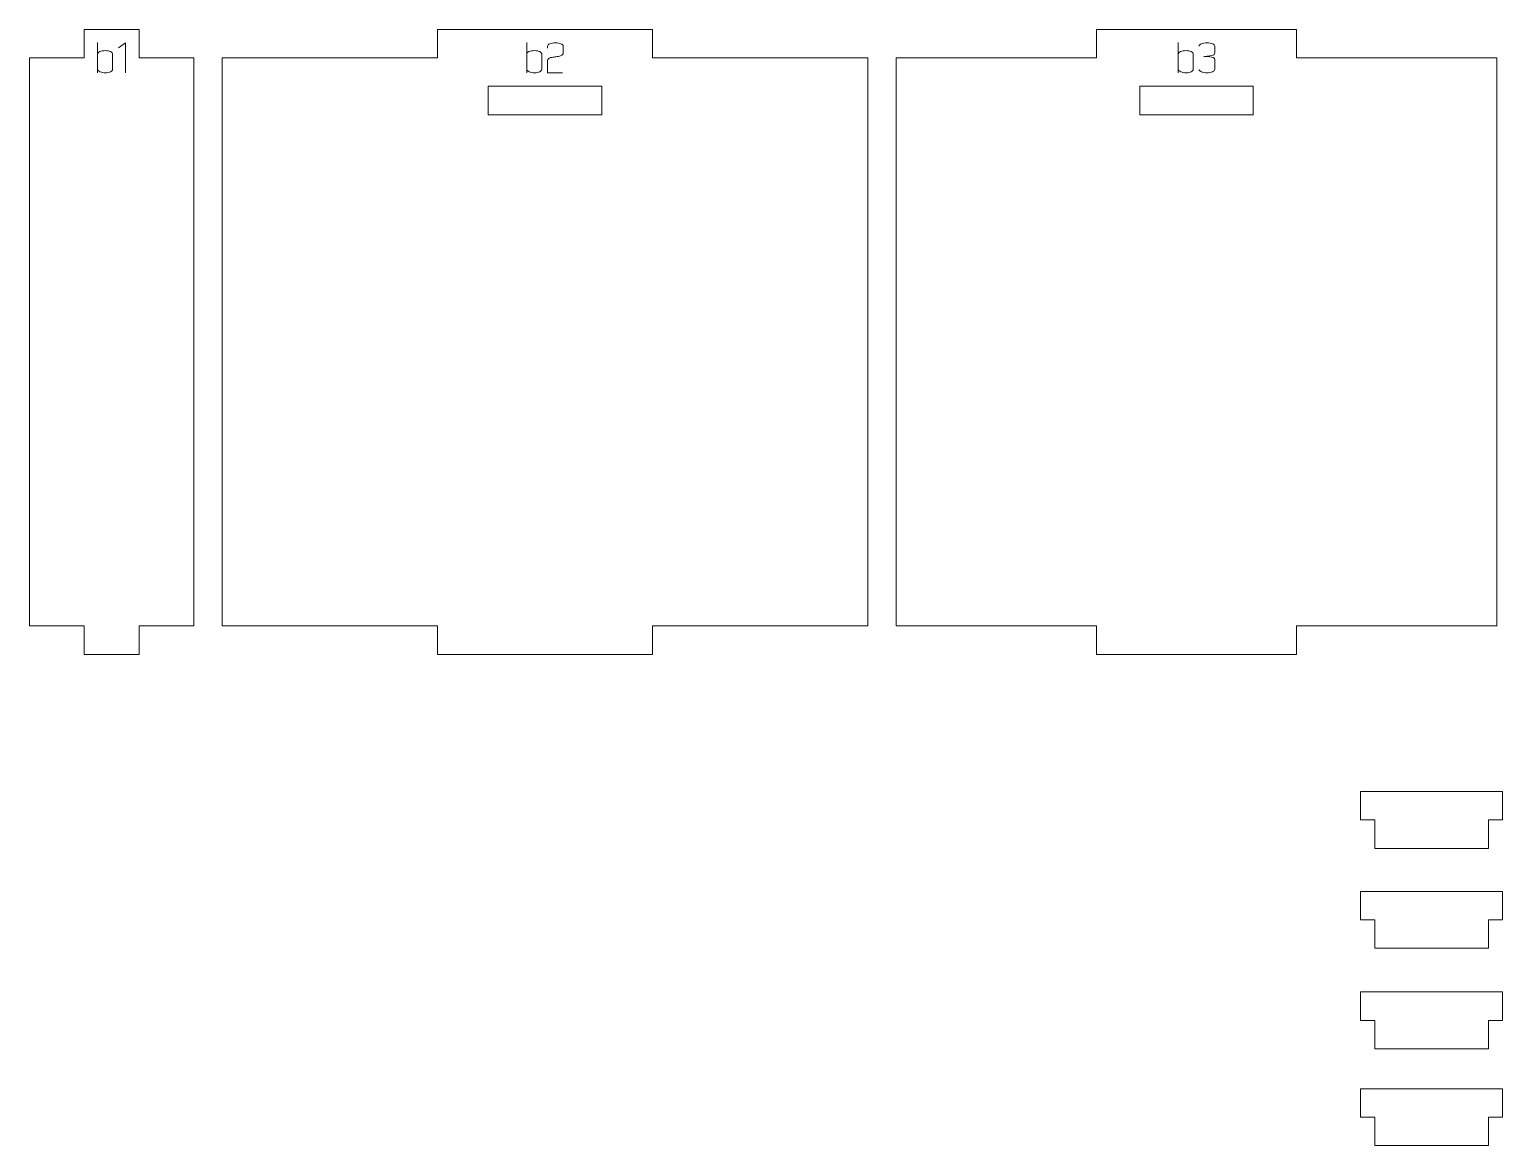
# Model space of a CAD drawing. Header units: centimetres. Extents: x -250 to 250, y -508 to 508.
# Drawn here: x -249.99 to -234.42, y 235.57 to 247.36 of the extents above; entities that cross this region are included whole.
import ezdxf

# ---------------------------------------------------------------- set-up
doc = ezdxf.new("R2010")
doc.units = ezdxf.units.CM
doc.header["$MEASUREMENT"] = 0
doc.layers.add('Capa 1', color=7, linetype='Continuous')

msp = doc.modelspace()

# ---------------------------------------------------------------- linework, layer by layer
at = {"layer": 'Capa 1', "color": 240, "lineweight": 9}
for points, knots in [([(-249.98503, 247.05931), (-249.98503, 247.05931), (-249.98503, 241.05931), (-249.98503, 241.05931), (-249.98503, 241.05931), (-249.40637, 241.05931), (-249.40637, 241.05931), (-249.40637, 241.05931), (-249.40637, 240.75931), (-249.40637, 240.75931), (-249.40637, 240.75931), (-248.82772, 240.75931), (-248.82772, 240.75931), (-248.82772, 240.75931), (-248.82772, 241.05931), (-248.82772, 241.05931), (-248.82772, 241.05931), (-248.24906, 241.05931), (-248.24906, 241.05931), (-248.24906, 241.05931), (-248.24906, 247.05931), (-248.24906, 247.05931), (-248.24906, 247.05931), (-248.82772, 247.05931), (-248.82772, 247.05931), (-248.82772, 247.05931), (-248.82772, 247.35931), (-248.82772, 247.35931), (-248.82772, 247.35931), (-249.40637, 247.35931), (-249.40637, 247.35931), (-249.40637, 247.35931), (-249.40637, 247.05931), (-249.40637, 247.05931), (-249.40637, 247.05931), (-249.98503, 247.05931), (-249.98503, 247.05931)], [0, 0, 0, 0, 0.08333333, 0.08333333, 0.08333333, 0.16666667, 0.16666667, 0.16666667, 0.25, 0.25, 0.25, 0.33333333, 0.33333333, 0.33333333, 0.41666667, 0.41666667, 0.41666667, 0.5, 0.5, 0.5, 0.58333333, 0.58333333, 0.58333333, 0.66666667, 0.66666667, 0.66666667, 0.75, 0.75, 0.75, 0.83333333, 0.83333333, 0.83333333, 0.91666667, 0.91666667, 0.91666667, 1, 1, 1, 1]), ([(-247.94906, 247.05931), (-247.94906, 247.05931), (-247.94906, 241.05931), (-247.94906, 241.05931), (-247.94906, 241.05931), (-245.67549, 241.05931), (-245.67549, 241.05931), (-245.67549, 241.05931), (-245.67549, 240.75931), (-245.67549, 240.75931), (-245.67549, 240.75931), (-243.40192, 240.75931), (-243.40192, 240.75931), (-243.40192, 240.75931), (-243.40192, 241.05931), (-243.40192, 241.05931), (-243.40192, 241.05931), (-241.12835, 241.05931), (-241.12835, 241.05931), (-241.12835, 241.05931), (-241.12835, 247.05931), (-241.12835, 247.05931), (-241.12835, 247.05931), (-243.40192, 247.05931), (-243.40192, 247.05931), (-243.40192, 247.05931), (-243.40192, 247.35931), (-243.40192, 247.35931), (-243.40192, 247.35931), (-245.67549, 247.35931), (-245.67549, 247.35931), (-245.67549, 247.35931), (-245.67549, 247.05931), (-245.67549, 247.05931), (-245.67549, 247.05931), (-247.94906, 247.05931), (-247.94906, 247.05931)], [0, 0, 0, 0, 0.08333333, 0.08333333, 0.08333333, 0.16666667, 0.16666667, 0.16666667, 0.25, 0.25, 0.25, 0.33333333, 0.33333333, 0.33333333, 0.41666667, 0.41666667, 0.41666667, 0.5, 0.5, 0.5, 0.58333333, 0.58333333, 0.58333333, 0.66666667, 0.66666667, 0.66666667, 0.75, 0.75, 0.75, 0.83333333, 0.83333333, 0.83333333, 0.91666667, 0.91666667, 0.91666667, 1, 1, 1, 1]), ([(-240.82835, 247.05931), (-240.82835, 247.05931), (-240.82835, 241.05931), (-240.82835, 241.05931), (-240.82835, 241.05931), (-238.71309, 241.05931), (-238.71309, 241.05931), (-238.71309, 241.05931), (-238.71309, 240.75931), (-238.71309, 240.75931), (-238.71309, 240.75931), (-236.59782, 240.75931), (-236.59782, 240.75931), (-236.59782, 240.75931), (-236.59782, 241.05931), (-236.59782, 241.05931), (-236.59782, 241.05931), (-234.48255, 241.05931), (-234.48255, 241.05931), (-234.48255, 241.05931), (-234.48255, 247.05931), (-234.48255, 247.05931), (-234.48255, 247.05931), (-236.59782, 247.05931), (-236.59782, 247.05931), (-236.59782, 247.05931), (-236.59782, 247.35931), (-236.59782, 247.35931), (-236.59782, 247.35931), (-238.71309, 247.35931), (-238.71309, 247.35931), (-238.71309, 247.35931), (-238.71309, 247.05931), (-238.71309, 247.05931), (-238.71309, 247.05931), (-240.82835, 247.05931), (-240.82835, 247.05931)], [0, 0, 0, 0, 0.08333333, 0.08333333, 0.08333333, 0.16666667, 0.16666667, 0.16666667, 0.25, 0.25, 0.25, 0.33333333, 0.33333333, 0.33333333, 0.41666667, 0.41666667, 0.41666667, 0.5, 0.5, 0.5, 0.58333333, 0.58333333, 0.58333333, 0.66666667, 0.66666667, 0.66666667, 0.75, 0.75, 0.75, 0.83333333, 0.83333333, 0.83333333, 0.91666667, 0.91666667, 0.91666667, 1, 1, 1, 1]), ([(-245.1387, 246.75914), (-245.1387, 246.75914), (-243.9387, 246.75914), (-243.9387, 246.75914), (-243.9387, 246.75914), (-243.9387, 246.45914), (-243.9387, 246.45914), (-243.9387, 246.45914), (-245.1387, 246.45914), (-245.1387, 246.45914), (-245.1387, 246.45914), (-245.1387, 246.75914), (-245.1387, 246.75914)], [0, 0, 0, 0, 0.25, 0.25, 0.25, 0.5, 0.5, 0.5, 0.75, 0.75, 0.75, 1, 1, 1, 1]), ([(-238.25545, 246.75914), (-238.25545, 246.75914), (-237.05545, 246.75914), (-237.05545, 246.75914), (-237.05545, 246.75914), (-237.05545, 246.45914), (-237.05545, 246.45914), (-237.05545, 246.45914), (-238.25545, 246.45914), (-238.25545, 246.45914), (-238.25545, 246.45914), (-238.25545, 246.75914), (-238.25545, 246.75914)], [0, 0, 0, 0, 0.25, 0.25, 0.25, 0.5, 0.5, 0.5, 0.75, 0.75, 0.75, 1, 1, 1, 1]), ([(-234.57245, 239.0105), (-234.57245, 239.0105), (-234.57245, 238.7105), (-234.57245, 238.7105), (-234.57245, 238.7105), (-235.77245, 238.7105), (-235.77245, 238.7105), (-235.77245, 238.7105), (-235.77245, 239.0105), (-235.77245, 239.0105), (-235.77245, 239.0105), (-235.92245, 239.0105), (-235.92245, 239.0105), (-235.92245, 239.0105), (-235.92245, 239.3105), (-235.92245, 239.3105), (-235.92245, 239.3105), (-234.42245, 239.3105), (-234.42245, 239.3105), (-234.42245, 239.3105), (-234.42245, 239.0105), (-234.42245, 239.0105), (-234.42245, 239.0105), (-234.57245, 239.0105), (-234.57245, 239.0105)], [0, 0, 0, 0, 0.125, 0.125, 0.125, 0.25, 0.25, 0.25, 0.375, 0.375, 0.375, 0.5, 0.5, 0.5, 0.625, 0.625, 0.625, 0.75, 0.75, 0.75, 0.875, 0.875, 0.875, 1, 1, 1, 1]), ([(-234.57245, 237.9547), (-234.57245, 237.9547), (-234.57245, 237.6547), (-234.57245, 237.6547), (-234.57245, 237.6547), (-235.77245, 237.6547), (-235.77245, 237.6547), (-235.77245, 237.6547), (-235.77245, 237.9547), (-235.77245, 237.9547), (-235.77245, 237.9547), (-235.92245, 237.9547), (-235.92245, 237.9547), (-235.92245, 237.9547), (-235.92245, 238.2547), (-235.92245, 238.2547), (-235.92245, 238.2547), (-234.42245, 238.2547), (-234.42245, 238.2547), (-234.42245, 238.2547), (-234.42245, 237.9547), (-234.42245, 237.9547), (-234.42245, 237.9547), (-234.57245, 237.9547), (-234.57245, 237.9547)], [0, 0, 0, 0, 0.125, 0.125, 0.125, 0.25, 0.25, 0.25, 0.375, 0.375, 0.375, 0.5, 0.5, 0.5, 0.625, 0.625, 0.625, 0.75, 0.75, 0.75, 0.875, 0.875, 0.875, 1, 1, 1, 1]), ([(-234.57245, 236.89383), (-234.57245, 236.89383), (-234.57245, 236.59383), (-234.57245, 236.59383), (-234.57245, 236.59383), (-235.77245, 236.59383), (-235.77245, 236.59383), (-235.77245, 236.59383), (-235.77245, 236.89383), (-235.77245, 236.89383), (-235.77245, 236.89383), (-235.92245, 236.89383), (-235.92245, 236.89383), (-235.92245, 236.89383), (-235.92245, 237.19383), (-235.92245, 237.19383), (-235.92245, 237.19383), (-234.42245, 237.19383), (-234.42245, 237.19383), (-234.42245, 237.19383), (-234.42245, 236.89383), (-234.42245, 236.89383), (-234.42245, 236.89383), (-234.57245, 236.89383), (-234.57245, 236.89383)], [0, 0, 0, 0, 0.125, 0.125, 0.125, 0.25, 0.25, 0.25, 0.375, 0.375, 0.375, 0.5, 0.5, 0.5, 0.625, 0.625, 0.625, 0.75, 0.75, 0.75, 0.875, 0.875, 0.875, 1, 1, 1, 1]), ([(-234.57245, 235.87165), (-234.57245, 235.87165), (-234.57245, 235.57165), (-234.57245, 235.57165), (-234.57245, 235.57165), (-235.77245, 235.57165), (-235.77245, 235.57165), (-235.77245, 235.57165), (-235.77245, 235.87165), (-235.77245, 235.87165), (-235.77245, 235.87165), (-235.92245, 235.87165), (-235.92245, 235.87165), (-235.92245, 235.87165), (-235.92245, 236.17165), (-235.92245, 236.17165), (-235.92245, 236.17165), (-234.42245, 236.17165), (-234.42245, 236.17165), (-234.42245, 236.17165), (-234.42245, 235.87165), (-234.42245, 235.87165), (-234.42245, 235.87165), (-234.57245, 235.87165), (-234.57245, 235.87165)], [0, 0, 0, 0, 0.125, 0.125, 0.125, 0.25, 0.25, 0.25, 0.375, 0.375, 0.375, 0.5, 0.5, 0.5, 0.625, 0.625, 0.625, 0.75, 0.75, 0.75, 0.875, 0.875, 0.875, 1, 1, 1, 1])]:
    msp.add_open_spline(points, degree=3, knots=knots, dxfattribs=at)
at = {"layer": 'Capa 1', "color": 114, "lineweight": 9}
for points, knots in [([(-249.10649, 246.93742), (-249.10649, 246.92856), (-249.11368, 246.92045), (-249.12805, 246.91312), (-249.14242, 246.90578), (-249.16061, 246.90211), (-249.18262, 246.90211), (-249.20249, 246.90211), (-249.22122, 246.90578), (-249.2388, 246.91312), (-249.25638, 246.92045), (-249.26517, 246.92856), (-249.26517, 246.93742), (-249.26517, 246.93742), (-249.26517, 246.90211), (-249.26517, 246.90211), (-249.26517, 246.90211), (-249.26517, 247.22314), (-249.26517, 247.22314), (-249.26517, 247.22314), (-249.26517, 247.10069), (-249.26517, 247.10069), (-249.26517, 247.10955), (-249.25737, 247.11766), (-249.24178, 247.12499), (-249.22619, 247.13233), (-249.20647, 247.136), (-249.18262, 247.136), (-249.16061, 247.136), (-249.14242, 247.13233), (-249.12805, 247.12499), (-249.11368, 247.11766), (-249.10649, 247.10955), (-249.10649, 247.10069), (-249.10649, 247.10069), (-249.10649, 246.93742), (-249.10649, 246.93742)], [0, 0, 0, 0, 0.08333333, 0.08333333, 0.08333333, 0.16666667, 0.16666667, 0.16666667, 0.25, 0.25, 0.25, 0.33333333, 0.33333333, 0.33333333, 0.41666667, 0.41666667, 0.41666667, 0.5, 0.5, 0.5, 0.58333333, 0.58333333, 0.58333333, 0.66666667, 0.66666667, 0.66666667, 0.75, 0.75, 0.75, 0.83333333, 0.83333333, 0.83333333, 0.91666667, 0.91666667, 0.91666667, 1, 1, 1, 1]), ([(-249.26517, 246.93742), (-249.26517, 246.92856), (-249.25638, 246.92045), (-249.2388, 246.91312), (-249.22122, 246.90578), (-249.20249, 246.90211), (-249.18262, 246.90211), (-249.16061, 246.90211), (-249.14242, 246.90578), (-249.12805, 246.91312), (-249.11368, 246.92045), (-249.10649, 246.92856), (-249.10649, 246.93742), (-249.10649, 246.93742), (-249.10649, 247.10069), (-249.10649, 247.10069), (-249.10649, 247.10955), (-249.11368, 247.11766), (-249.12805, 247.12499), (-249.14242, 247.13233), (-249.16061, 247.136), (-249.18262, 247.136), (-249.20647, 247.136), (-249.22619, 247.13233), (-249.24178, 247.12499), (-249.25737, 247.11766), (-249.26517, 247.10955), (-249.26517, 247.10069), (-249.26517, 247.10069), (-249.26517, 246.93742), (-249.26517, 246.93742)], [0, 0, 0, 0, 0.1, 0.1, 0.1, 0.2, 0.2, 0.2, 0.3, 0.3, 0.3, 0.4, 0.4, 0.4, 0.5, 0.5, 0.5, 0.6, 0.6, 0.6, 0.7, 0.7, 0.7, 0.8, 0.8, 0.8, 0.9, 0.9, 0.9, 1, 1, 1, 1]), ([(-248.96891, 247.21901), (-248.96891, 247.21901), (-249.04504, 247.16627), (-249.04504, 247.16627), (-249.04504, 247.16627), (-248.96891, 247.21901), (-248.96891, 247.21901), (-248.96891, 247.21901), (-248.96891, 246.90211), (-248.96891, 246.90211), (-248.96891, 246.90211), (-248.96891, 247.21901), (-248.96891, 247.21901)], [0, 0, 0, 0, 0.25, 0.25, 0.25, 0.5, 0.5, 0.5, 0.75, 0.75, 0.75, 1, 1, 1, 1]), ([(-244.57264, 246.93742), (-244.57264, 246.92856), (-244.57983, 246.92045), (-244.5942, 246.91312), (-244.60857, 246.90578), (-244.62676, 246.90211), (-244.64877, 246.90211), (-244.66864, 246.90211), (-244.68737, 246.90578), (-244.70495, 246.91312), (-244.72253, 246.92045), (-244.73132, 246.92856), (-244.73132, 246.93742), (-244.73132, 246.93742), (-244.73132, 246.90211), (-244.73132, 246.90211), (-244.73132, 246.90211), (-244.73132, 247.22314), (-244.73132, 247.22314), (-244.73132, 247.22314), (-244.73132, 247.10069), (-244.73132, 247.10069), (-244.73132, 247.10955), (-244.72352, 247.11766), (-244.70793, 247.12499), (-244.69234, 247.13233), (-244.67262, 247.136), (-244.64877, 247.136), (-244.62676, 247.136), (-244.60857, 247.13233), (-244.5942, 247.12499), (-244.57983, 247.11766), (-244.57264, 247.10955), (-244.57264, 247.10069), (-244.57264, 247.10069), (-244.57264, 246.93742), (-244.57264, 246.93742)], [0, 0, 0, 0, 0.08333333, 0.08333333, 0.08333333, 0.16666667, 0.16666667, 0.16666667, 0.25, 0.25, 0.25, 0.33333333, 0.33333333, 0.33333333, 0.41666667, 0.41666667, 0.41666667, 0.5, 0.5, 0.5, 0.58333333, 0.58333333, 0.58333333, 0.66666667, 0.66666667, 0.66666667, 0.75, 0.75, 0.75, 0.83333333, 0.83333333, 0.83333333, 0.91666667, 0.91666667, 0.91666667, 1, 1, 1, 1]), ([(-244.73132, 246.93742), (-244.73132, 246.92856), (-244.72253, 246.92045), (-244.70495, 246.91312), (-244.68737, 246.90578), (-244.66864, 246.90211), (-244.64877, 246.90211), (-244.62676, 246.90211), (-244.60857, 246.90578), (-244.5942, 246.91312), (-244.57983, 246.92045), (-244.57264, 246.92856), (-244.57264, 246.93742), (-244.57264, 246.93742), (-244.57264, 247.10069), (-244.57264, 247.10069), (-244.57264, 247.10955), (-244.57983, 247.11766), (-244.5942, 247.12499), (-244.60857, 247.13233), (-244.62676, 247.136), (-244.64877, 247.136), (-244.67262, 247.136), (-244.69234, 247.13233), (-244.70793, 247.12499), (-244.72352, 247.11766), (-244.73132, 247.10955), (-244.73132, 247.10069), (-244.73132, 247.10069), (-244.73132, 246.93742), (-244.73132, 246.93742)], [0, 0, 0, 0, 0.1, 0.1, 0.1, 0.2, 0.2, 0.2, 0.3, 0.3, 0.3, 0.4, 0.4, 0.4, 0.5, 0.5, 0.5, 0.6, 0.6, 0.6, 0.7, 0.7, 0.7, 0.8, 0.8, 0.8, 0.9, 0.9, 0.9, 1, 1, 1, 1]), ([(-244.51165, 246.90211), (-244.51165, 246.90211), (-244.51165, 247.03465), (-244.51165, 247.03465), (-244.51073, 247.04657), (-244.49988, 247.05574), (-244.47909, 247.06216), (-244.47053, 247.06278), (-244.46235, 247.06377), (-244.45455, 247.06515), (-244.44676, 247.06652), (-244.43888, 247.06797), (-244.43093, 247.0695), (-244.41626, 247.07195), (-244.40502, 247.07394), (-244.39723, 247.07546), (-244.38943, 247.07699), (-244.38186, 247.07898), (-244.37452, 247.08143), (-244.35557, 247.08846), (-244.34609, 247.09748), (-244.34609, 247.10848), (-244.34609, 247.10848), (-244.34609, 247.18324), (-244.34609, 247.18324), (-244.34609, 247.19302), (-244.35396, 247.20135), (-244.36971, 247.20823), (-244.38545, 247.21511), (-244.4051, 247.21855), (-244.42864, 247.21855), (-244.45218, 247.21855), (-244.47183, 247.21511), (-244.48757, 247.20823), (-244.50332, 247.20135), (-244.51119, 247.19302), (-244.51119, 247.18324), (-244.51119, 247.18324), (-244.51119, 247.16077), (-244.51119, 247.16077), (-244.51119, 247.16077), (-244.51119, 247.18324), (-244.51119, 247.18324), (-244.51119, 247.19302), (-244.50332, 247.20135), (-244.48757, 247.20823), (-244.47183, 247.21511), (-244.45218, 247.21855), (-244.42864, 247.21855), (-244.4051, 247.21855), (-244.38545, 247.21511), (-244.36971, 247.20823), (-244.35396, 247.20135), (-244.34609, 247.19302), (-244.34609, 247.18324), (-244.34609, 247.18324), (-244.34609, 247.10848), (-244.34609, 247.10848), (-244.34609, 247.09748), (-244.35557, 247.08846), (-244.37452, 247.08143), (-244.38186, 247.07898), (-244.38943, 247.07699), (-244.39723, 247.07546), (-244.40502, 247.07394), (-244.41626, 247.07195), (-244.43093, 247.0695), (-244.43888, 247.06797), (-244.44676, 247.06652), (-244.45455, 247.06515), (-244.46235, 247.06377), (-244.47053, 247.06278), (-244.47909, 247.06216), (-244.49988, 247.05574), (-244.51073, 247.04657), (-244.51165, 247.03465), (-244.51165, 247.03465), (-244.51165, 246.90211), (-244.51165, 246.90211), (-244.51165, 246.90211), (-244.3548, 246.90211), (-244.3548, 246.90211), (-244.3548, 246.90211), (-244.51165, 246.90211), (-244.51165, 246.90211)], [0, 0, 0, 0, 0.03571429, 0.03571429, 0.03571429, 0.07142857, 0.07142857, 0.07142857, 0.10714286, 0.10714286, 0.10714286, 0.14285714, 0.14285714, 0.14285714, 0.17857143, 0.17857143, 0.17857143, 0.21428571, 0.21428571, 0.21428571, 0.25, 0.25, 0.25, 0.28571429, 0.28571429, 0.28571429, 0.32142857, 0.32142857, 0.32142857, 0.35714286, 0.35714286, 0.35714286, 0.39285714, 0.39285714, 0.39285714, 0.42857143, 0.42857143, 0.42857143, 0.46428571, 0.46428571, 0.46428571, 0.5, 0.5, 0.5, 0.53571429, 0.53571429, 0.53571429, 0.57142857, 0.57142857, 0.57142857, 0.60714286, 0.60714286, 0.60714286, 0.64285714, 0.64285714, 0.64285714, 0.67857143, 0.67857143, 0.67857143, 0.71428571, 0.71428571, 0.71428571, 0.75, 0.75, 0.75, 0.78571429, 0.78571429, 0.78571429, 0.82142857, 0.82142857, 0.82142857, 0.85714286, 0.85714286, 0.85714286, 0.89285714, 0.89285714, 0.89285714, 0.92857143, 0.92857143, 0.92857143, 0.96428571, 0.96428571, 0.96428571, 1, 1, 1, 1]), ([(-237.68939, 246.93742), (-237.68939, 246.92856), (-237.69658, 246.92045), (-237.71095, 246.91312), (-237.72532, 246.90578), (-237.74351, 246.90211), (-237.76552, 246.90211), (-237.78539, 246.90211), (-237.80412, 246.90578), (-237.8217, 246.91312), (-237.83928, 246.92045), (-237.84807, 246.92856), (-237.84807, 246.93742), (-237.84807, 246.93742), (-237.84807, 246.90211), (-237.84807, 246.90211), (-237.84807, 246.90211), (-237.84807, 247.22314), (-237.84807, 247.22314), (-237.84807, 247.22314), (-237.84807, 247.10069), (-237.84807, 247.10069), (-237.84807, 247.10955), (-237.84027, 247.11766), (-237.82468, 247.12499), (-237.80909, 247.13233), (-237.78937, 247.136), (-237.76552, 247.136), (-237.74351, 247.136), (-237.72532, 247.13233), (-237.71095, 247.12499), (-237.69658, 247.11766), (-237.68939, 247.10955), (-237.68939, 247.10069), (-237.68939, 247.10069), (-237.68939, 246.93742), (-237.68939, 246.93742)], [0, 0, 0, 0, 0.08333333, 0.08333333, 0.08333333, 0.16666667, 0.16666667, 0.16666667, 0.25, 0.25, 0.25, 0.33333333, 0.33333333, 0.33333333, 0.41666667, 0.41666667, 0.41666667, 0.5, 0.5, 0.5, 0.58333333, 0.58333333, 0.58333333, 0.66666667, 0.66666667, 0.66666667, 0.75, 0.75, 0.75, 0.83333333, 0.83333333, 0.83333333, 0.91666667, 0.91666667, 0.91666667, 1, 1, 1, 1]), ([(-237.84807, 246.93742), (-237.84807, 246.92856), (-237.83928, 246.92045), (-237.8217, 246.91312), (-237.80412, 246.90578), (-237.78539, 246.90211), (-237.76552, 246.90211), (-237.74351, 246.90211), (-237.72532, 246.90578), (-237.71095, 246.91312), (-237.69658, 246.92045), (-237.68939, 246.92856), (-237.68939, 246.93742), (-237.68939, 246.93742), (-237.68939, 247.10069), (-237.68939, 247.10069), (-237.68939, 247.10955), (-237.69658, 247.11766), (-237.71095, 247.12499), (-237.72532, 247.13233), (-237.74351, 247.136), (-237.76552, 247.136), (-237.78937, 247.136), (-237.80909, 247.13233), (-237.82468, 247.12499), (-237.84027, 247.11766), (-237.84807, 247.10955), (-237.84807, 247.10069), (-237.84807, 247.10069), (-237.84807, 246.93742), (-237.84807, 246.93742)], [0, 0, 0, 0, 0.1, 0.1, 0.1, 0.2, 0.2, 0.2, 0.3, 0.3, 0.3, 0.4, 0.4, 0.4, 0.5, 0.5, 0.5, 0.6, 0.6, 0.6, 0.7, 0.7, 0.7, 0.8, 0.8, 0.8, 0.9, 0.9, 0.9, 1, 1, 1, 1]), ([(-237.54539, 246.90211), (-237.56893, 246.90211), (-237.58858, 246.90555), (-237.60432, 246.91243), (-237.62007, 246.91931), (-237.62794, 246.92764), (-237.62794, 246.93742), (-237.62794, 246.92764), (-237.62007, 246.91931), (-237.60432, 246.91243), (-237.58858, 246.90555), (-237.56893, 246.90211), (-237.54539, 246.90211), (-237.52185, 246.90211), (-237.5022, 246.90555), (-237.48646, 246.91243), (-237.47071, 246.91931), (-237.46284, 246.92764), (-237.46284, 246.93742), (-237.46284, 246.93742), (-237.46284, 247.04061), (-237.46284, 247.04061), (-237.46284, 247.04887), (-237.4685, 247.05605), (-237.47981, 247.06216), (-237.49112, 247.06828), (-237.52429, 247.07241), (-237.57933, 247.07455), (-237.5246, 247.07791), (-237.49173, 247.08189), (-237.48073, 247.08647), (-237.46972, 247.09106), (-237.46376, 247.09855), (-237.46284, 247.10894), (-237.46284, 247.10894), (-237.46284, 247.18324), (-237.46284, 247.18324), (-237.46284, 247.19302), (-237.47071, 247.20135), (-237.48646, 247.20823), (-237.5022, 247.21511), (-237.52185, 247.21855), (-237.54539, 247.21855), (-237.56893, 247.21855), (-237.58858, 247.21511), (-237.60432, 247.20823), (-237.62007, 247.20135), (-237.62794, 247.19302), (-237.62794, 247.18324), (-237.62794, 247.19302), (-237.62007, 247.20135), (-237.60432, 247.20823), (-237.58858, 247.21511), (-237.56893, 247.21855), (-237.54539, 247.21855), (-237.52185, 247.21855), (-237.5022, 247.21511), (-237.48646, 247.20823), (-237.47071, 247.20135), (-237.46284, 247.19302), (-237.46284, 247.18324), (-237.46284, 247.18324), (-237.46284, 247.10894), (-237.46284, 247.10894), (-237.46376, 247.09855), (-237.46972, 247.09106), (-237.48073, 247.08647), (-237.49173, 247.08189), (-237.5246, 247.07791), (-237.57933, 247.07455), (-237.52429, 247.07241), (-237.49112, 247.06828), (-237.47981, 247.06216), (-237.4685, 247.05605), (-237.46284, 247.04887), (-237.46284, 247.04061), (-237.46284, 247.04061), (-237.46284, 246.93742), (-237.46284, 246.93742), (-237.46284, 246.92764), (-237.47071, 246.91931), (-237.48646, 246.91243), (-237.5022, 246.90555), (-237.52185, 246.90211), (-237.54539, 246.90211)], [0, 0, 0, 0, 0.03571429, 0.03571429, 0.03571429, 0.07142857, 0.07142857, 0.07142857, 0.10714286, 0.10714286, 0.10714286, 0.14285714, 0.14285714, 0.14285714, 0.17857143, 0.17857143, 0.17857143, 0.21428571, 0.21428571, 0.21428571, 0.25, 0.25, 0.25, 0.28571429, 0.28571429, 0.28571429, 0.32142857, 0.32142857, 0.32142857, 0.35714286, 0.35714286, 0.35714286, 0.39285714, 0.39285714, 0.39285714, 0.42857143, 0.42857143, 0.42857143, 0.46428571, 0.46428571, 0.46428571, 0.5, 0.5, 0.5, 0.53571429, 0.53571429, 0.53571429, 0.57142857, 0.57142857, 0.57142857, 0.60714286, 0.60714286, 0.60714286, 0.64285714, 0.64285714, 0.64285714, 0.67857143, 0.67857143, 0.67857143, 0.71428571, 0.71428571, 0.71428571, 0.75, 0.75, 0.75, 0.78571429, 0.78571429, 0.78571429, 0.82142857, 0.82142857, 0.82142857, 0.85714286, 0.85714286, 0.85714286, 0.89285714, 0.89285714, 0.89285714, 0.92857143, 0.92857143, 0.92857143, 0.96428571, 0.96428571, 0.96428571, 1, 1, 1, 1])]:
    msp.add_open_spline(points, degree=3, knots=knots, dxfattribs=at)

doc.saveas('drawing.dxf')
